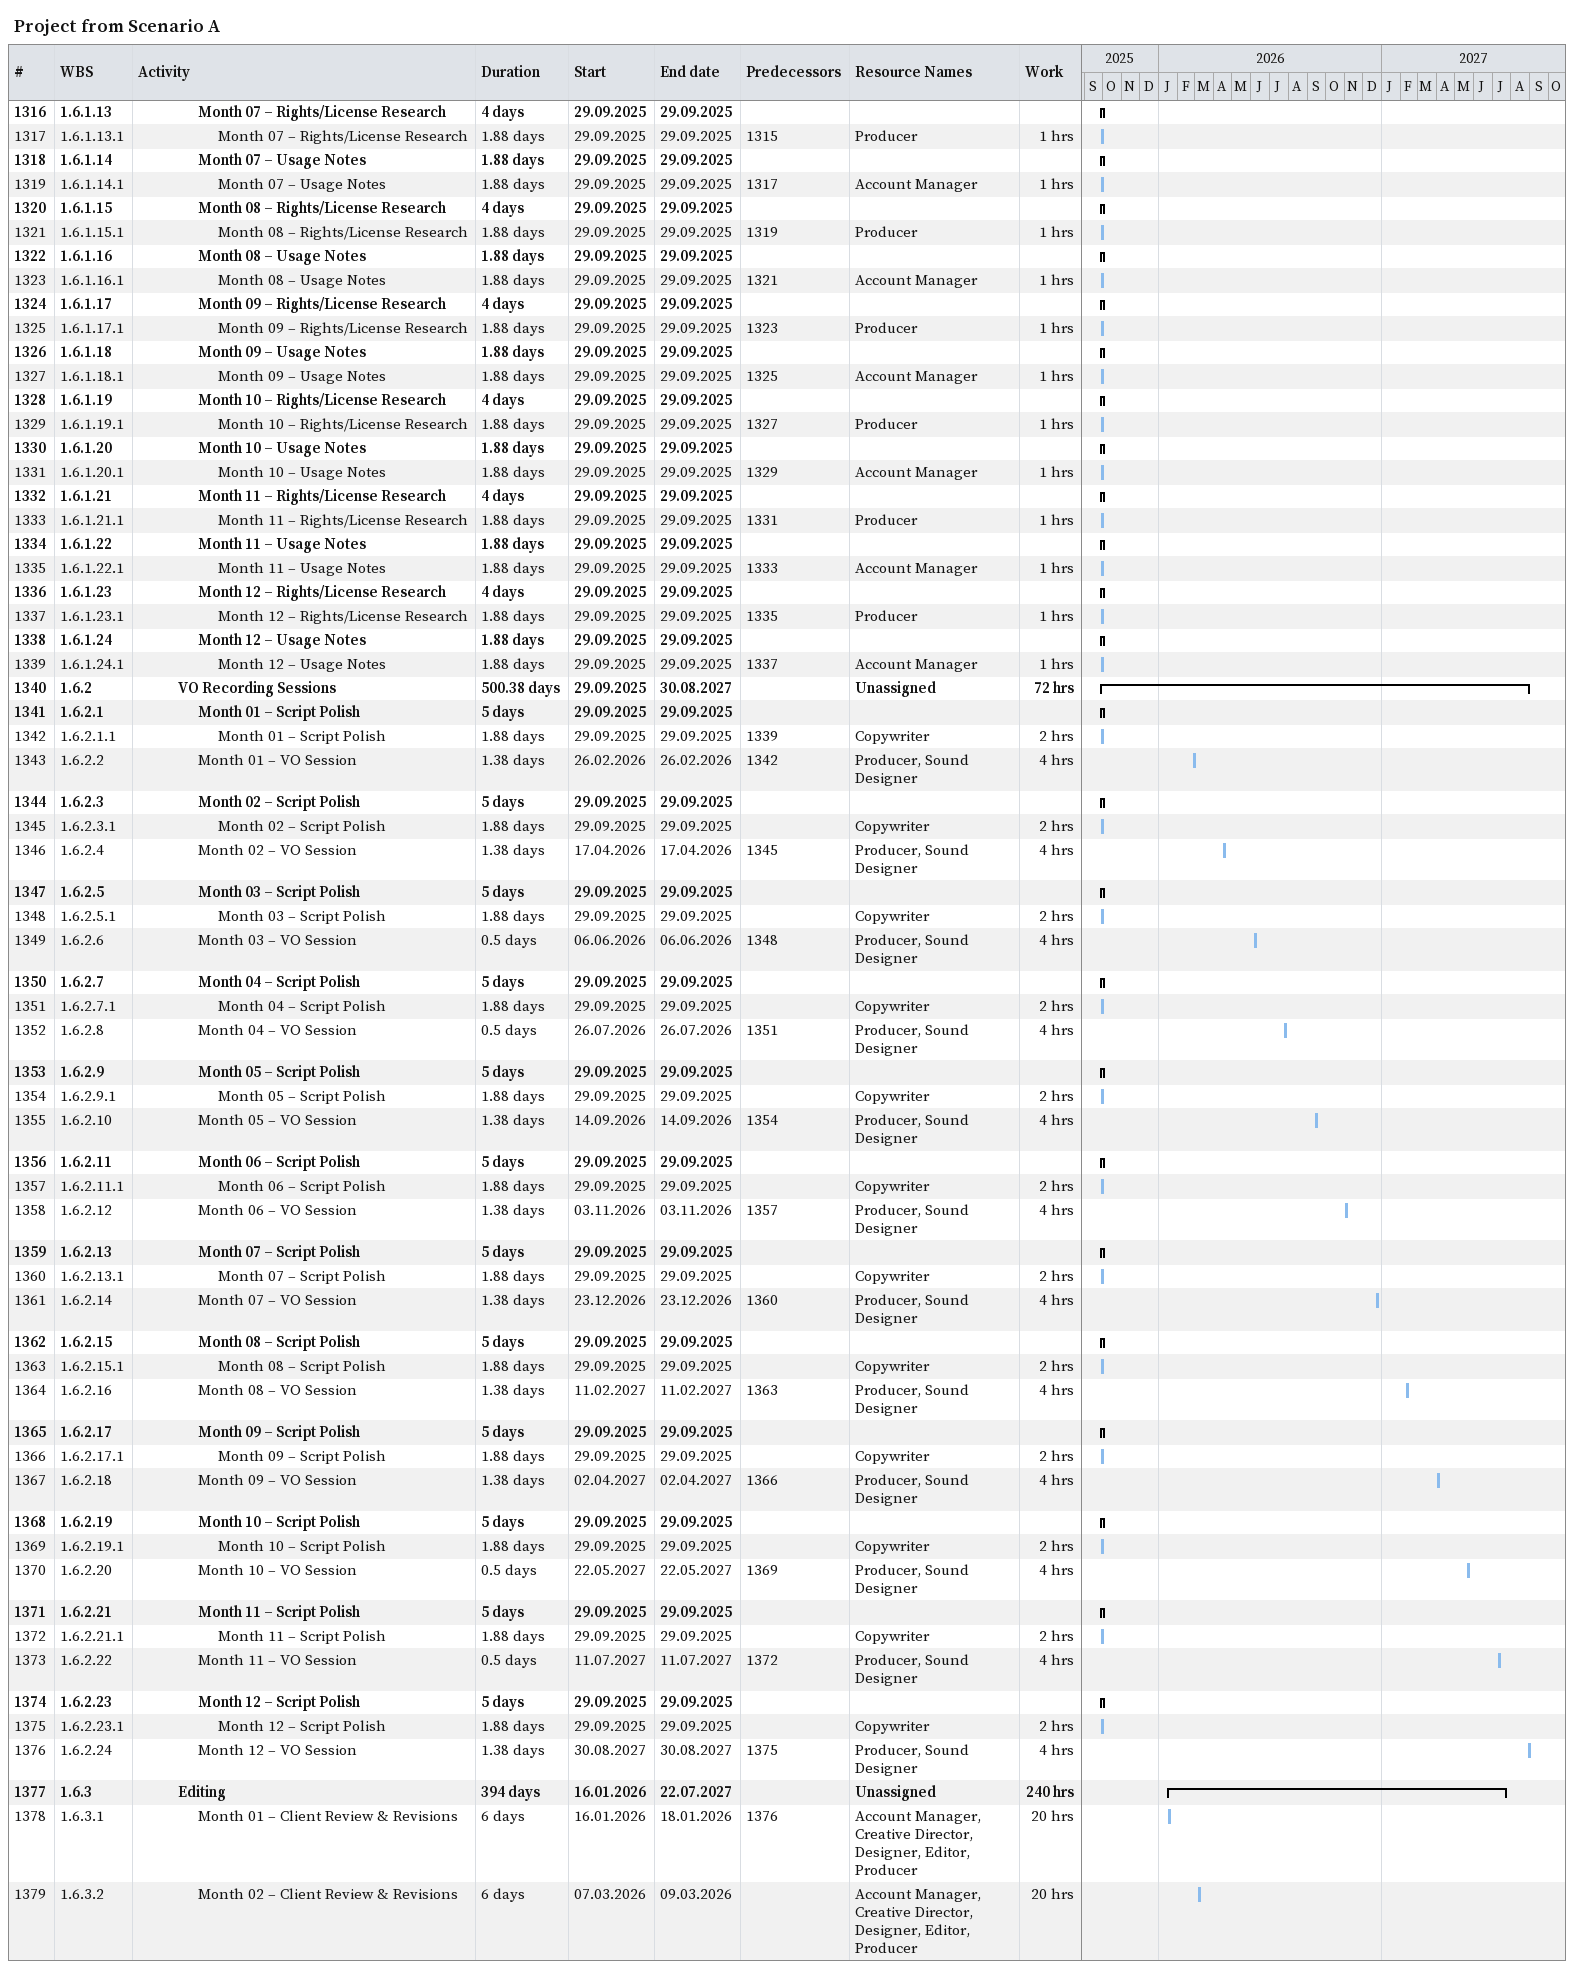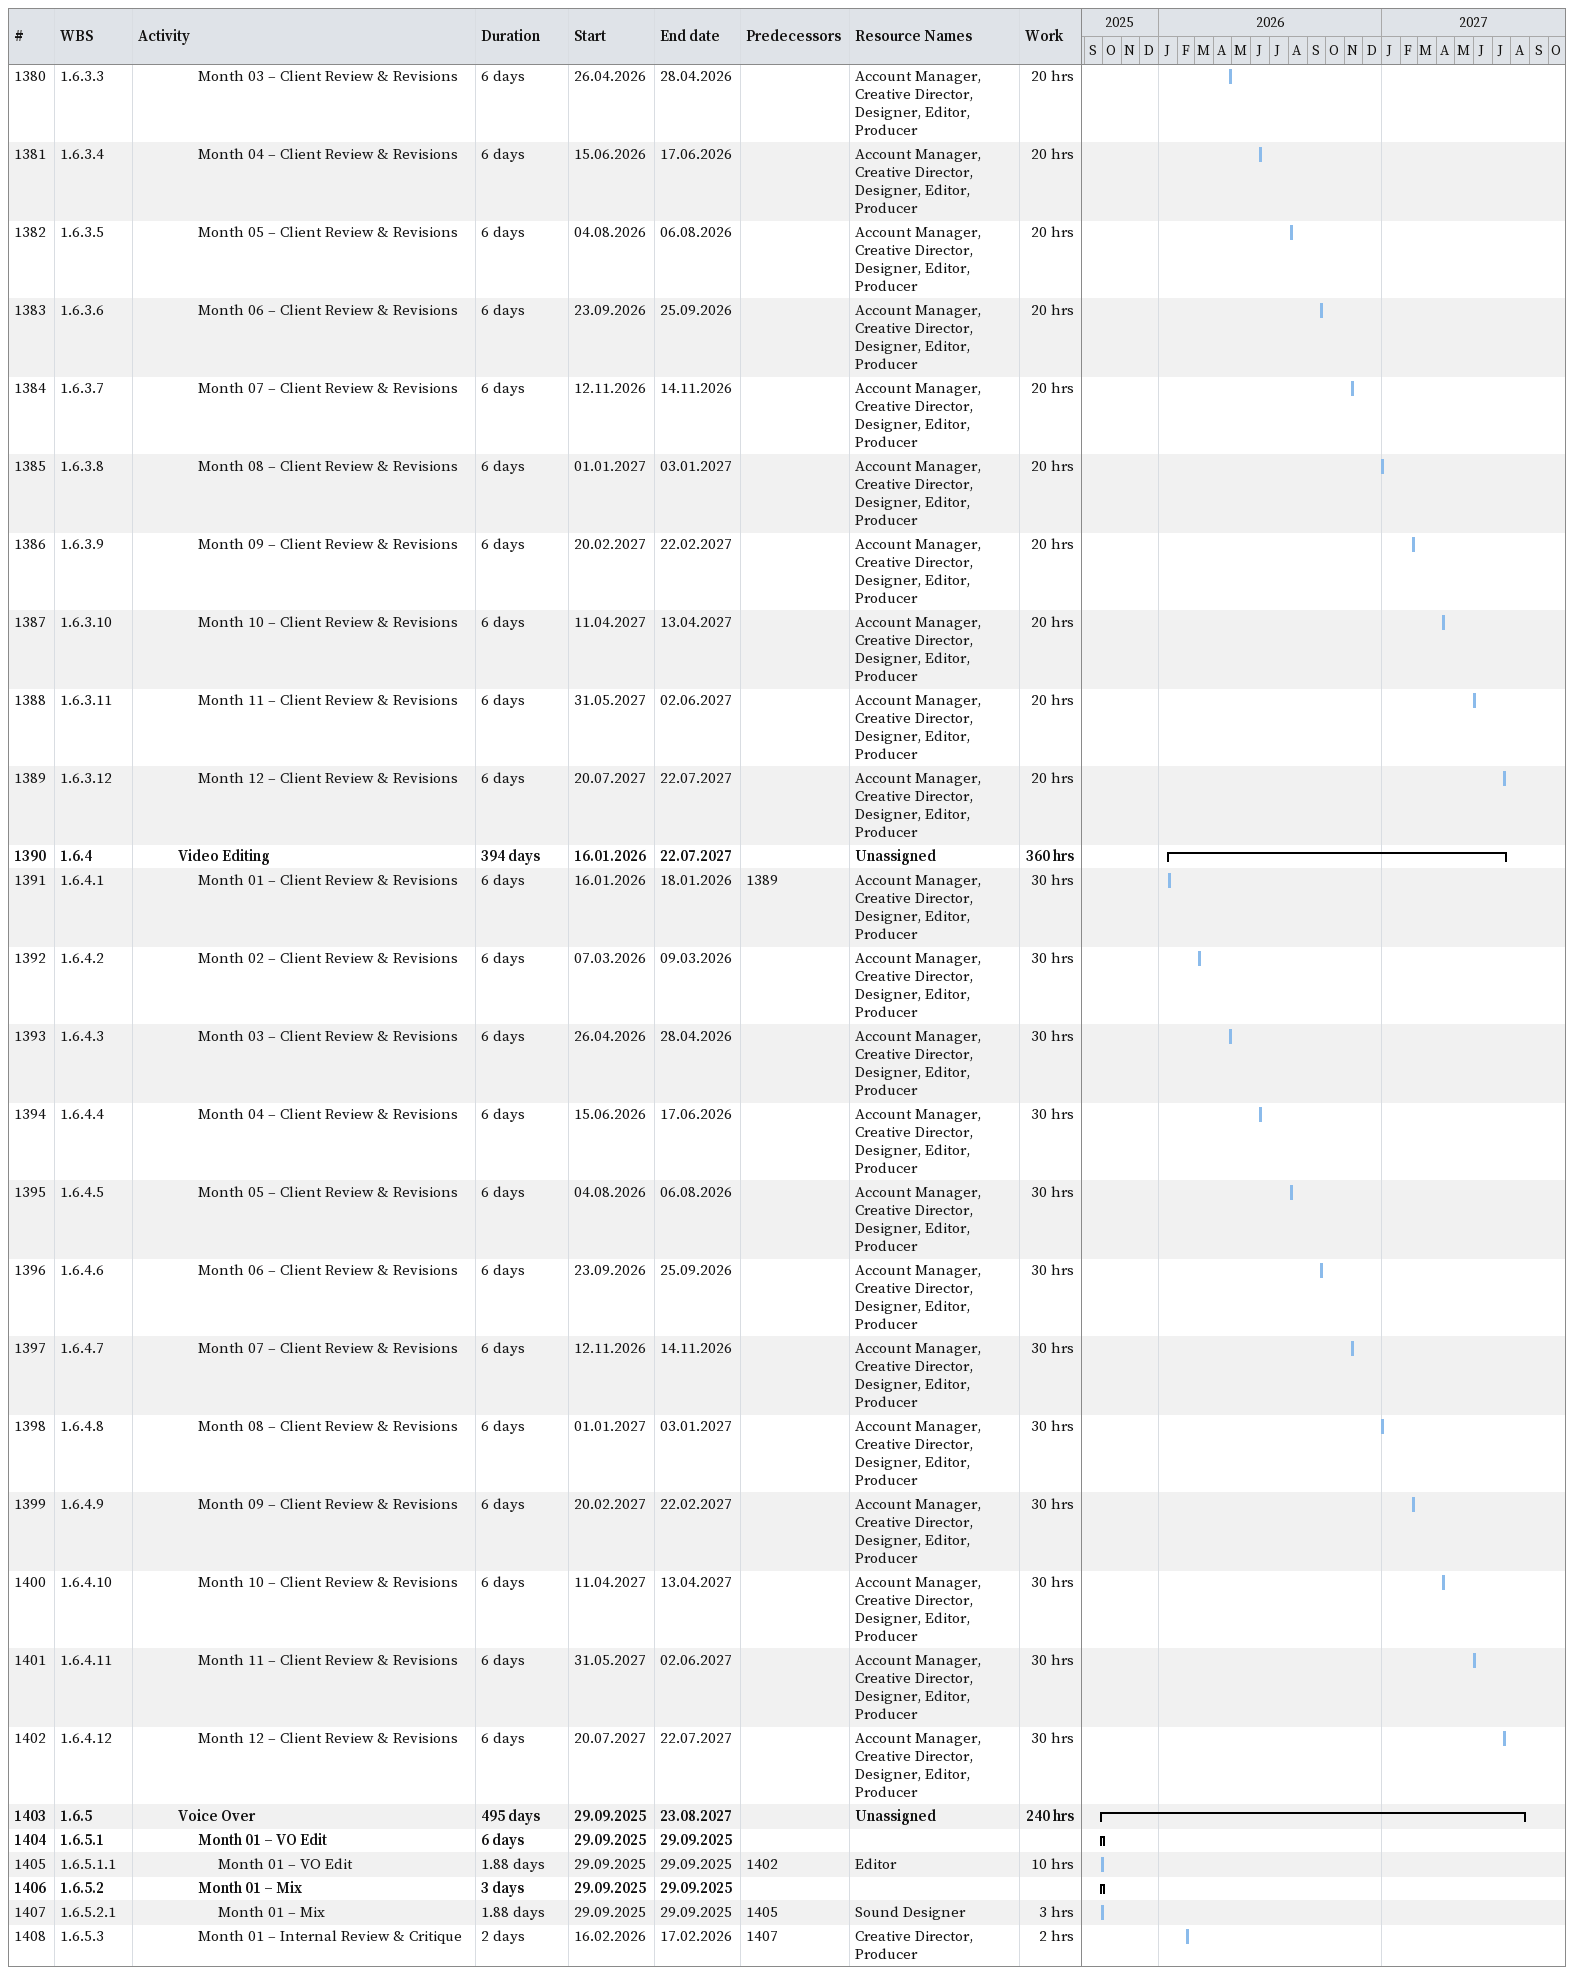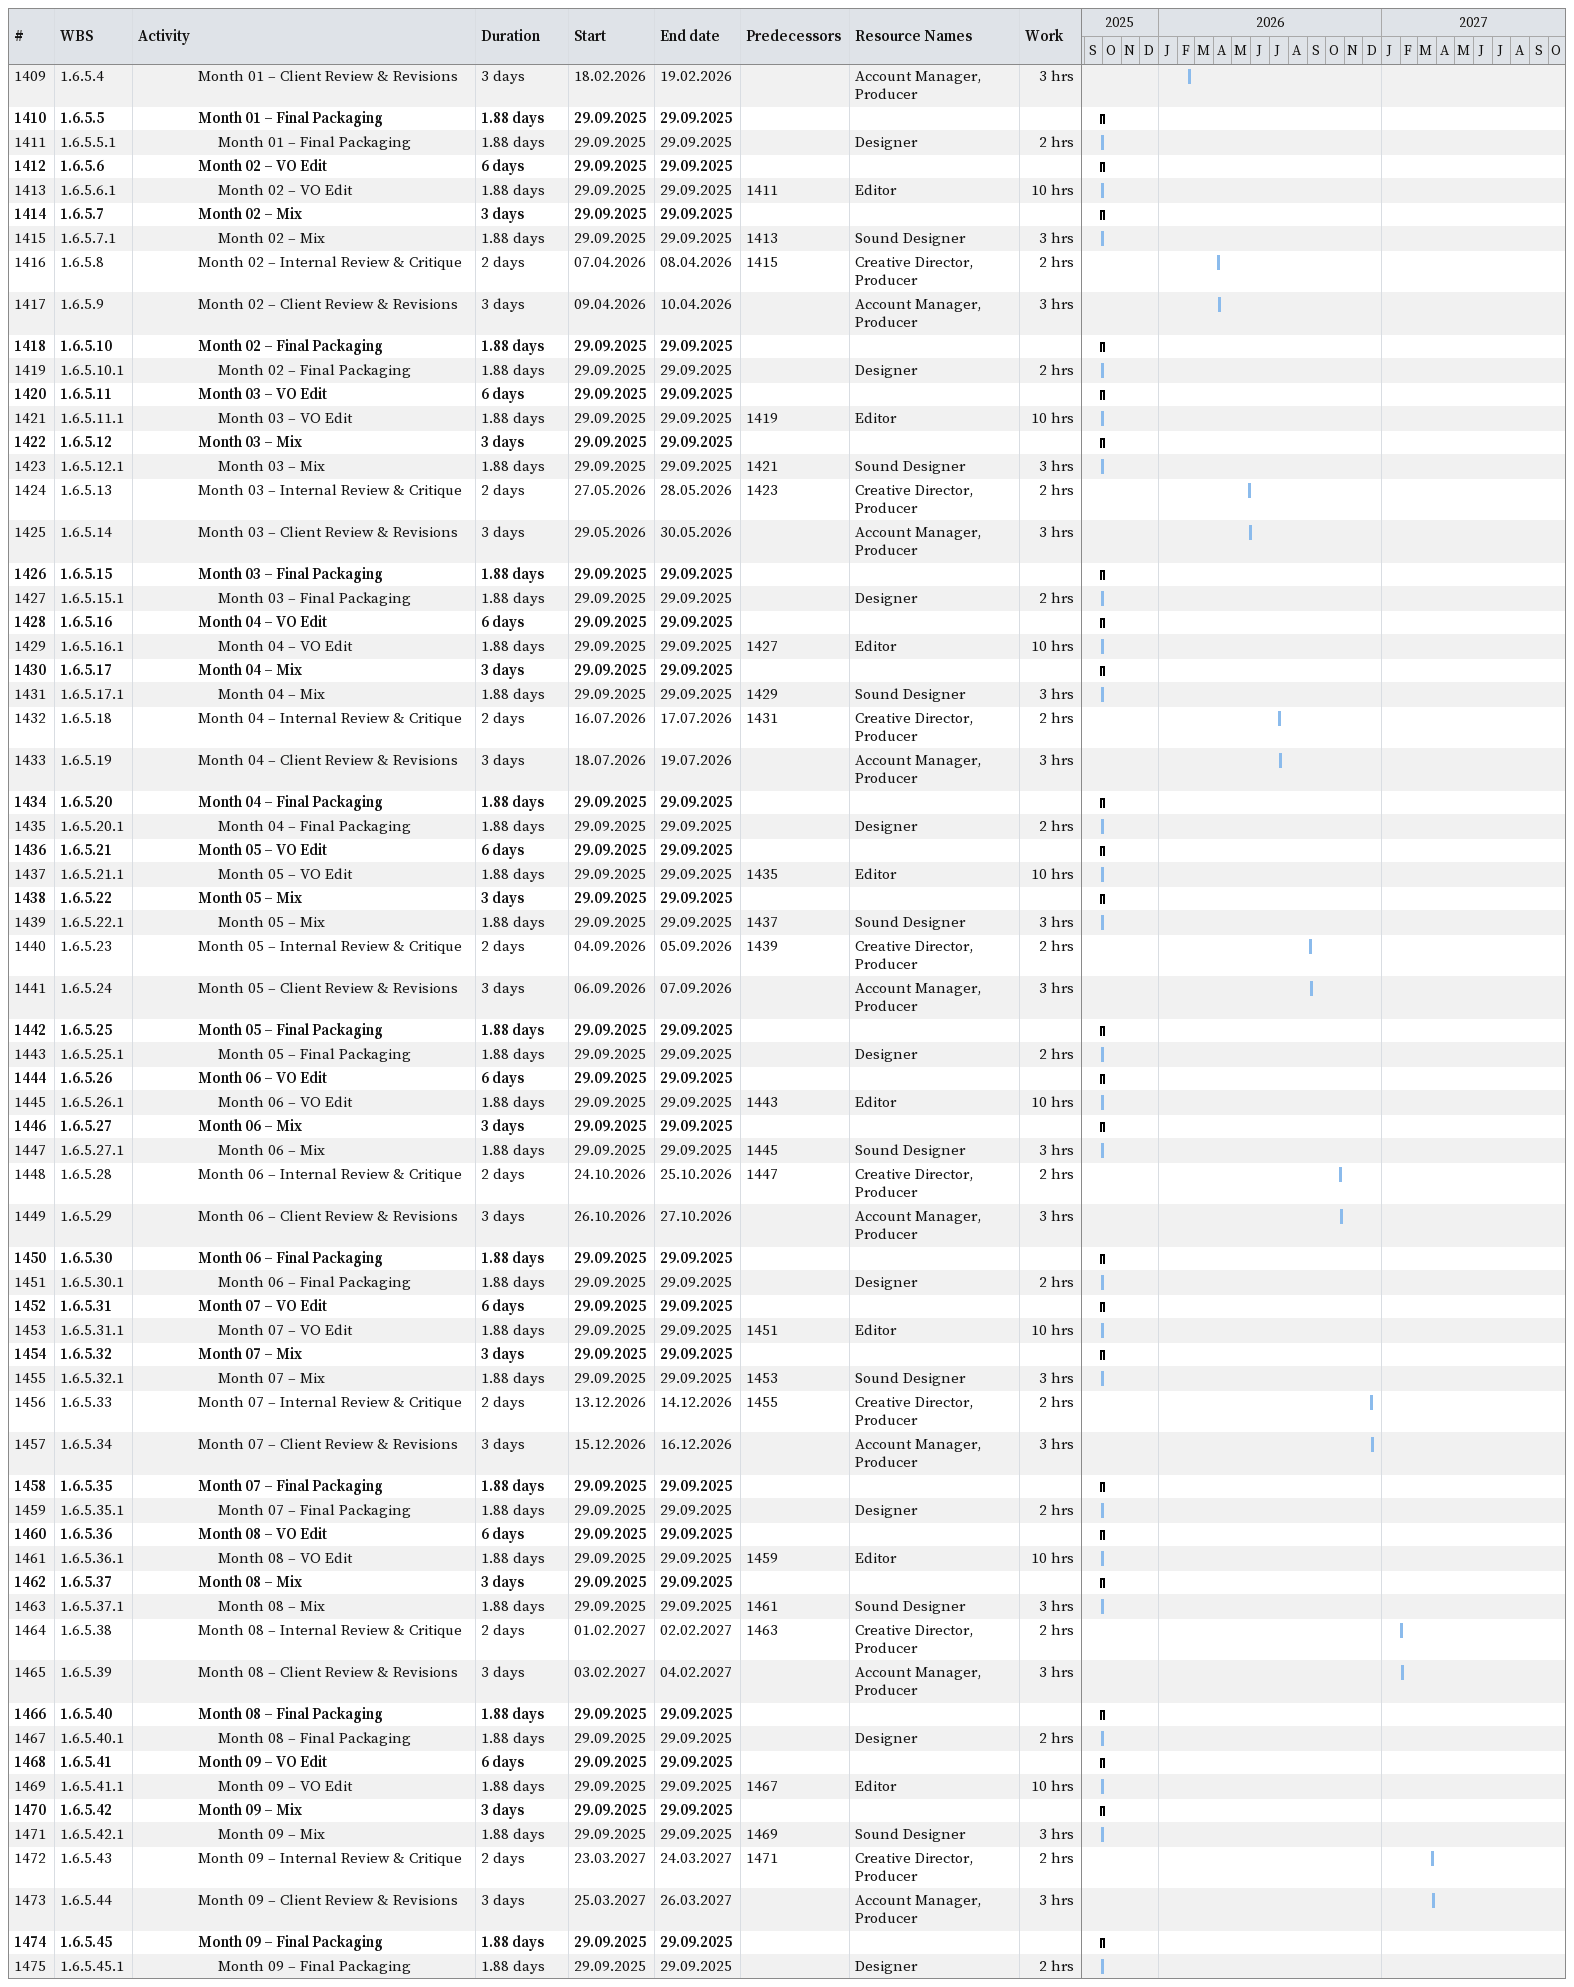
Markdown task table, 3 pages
Project from Scenario A

| ID | WBS | Task | Duration | Start | Finish | Predecessors | Resources | Work (h) |
|---|---|---|---|---|---|---|---|---|
| 1316 | 1.6.1.13 | **Month 07 – Rights/License Research** | 4d | 2025-09-29 | 2025-09-29 |  |  |  |
| 1317 | 1.6.1.13.1 | Month 07 – Rights/License Research | 1.88d | 2025-09-29 | 2025-09-29 | 1315 | Producer | 1 |
| 1318 | 1.6.1.14 | **Month 07 – Usage Notes** | 1.88d | 2025-09-29 | 2025-09-29 |  |  |  |
| 1319 | 1.6.1.14.1 | Month 07 – Usage Notes | 1.88d | 2025-09-29 | 2025-09-29 | 1317 | Account Manager | 1 |
| 1320 | 1.6.1.15 | **Month 08 – Rights/License Research** | 4d | 2025-09-29 | 2025-09-29 |  |  |  |
| 1321 | 1.6.1.15.1 | Month 08 – Rights/License Research | 1.88d | 2025-09-29 | 2025-09-29 | 1319 | Producer | 1 |
| 1322 | 1.6.1.16 | **Month 08 – Usage Notes** | 1.88d | 2025-09-29 | 2025-09-29 |  |  |  |
| 1323 | 1.6.1.16.1 | Month 08 – Usage Notes | 1.88d | 2025-09-29 | 2025-09-29 | 1321 | Account Manager | 1 |
| 1324 | 1.6.1.17 | **Month 09 – Rights/License Research** | 4d | 2025-09-29 | 2025-09-29 |  |  |  |
| 1325 | 1.6.1.17.1 | Month 09 – Rights/License Research | 1.88d | 2025-09-29 | 2025-09-29 | 1323 | Producer | 1 |
| 1326 | 1.6.1.18 | **Month 09 – Usage Notes** | 1.88d | 2025-09-29 | 2025-09-29 |  |  |  |
| 1327 | 1.6.1.18.1 | Month 09 – Usage Notes | 1.88d | 2025-09-29 | 2025-09-29 | 1325 | Account Manager | 1 |
| 1328 | 1.6.1.19 | **Month 10 – Rights/License Research** | 4d | 2025-09-29 | 2025-09-29 |  |  |  |
| 1329 | 1.6.1.19.1 | Month 10 – Rights/License Research | 1.88d | 2025-09-29 | 2025-09-29 | 1327 | Producer | 1 |
| 1330 | 1.6.1.20 | **Month 10 – Usage Notes** | 1.88d | 2025-09-29 | 2025-09-29 |  |  |  |
| 1331 | 1.6.1.20.1 | Month 10 – Usage Notes | 1.88d | 2025-09-29 | 2025-09-29 | 1329 | Account Manager | 1 |
| 1332 | 1.6.1.21 | **Month 11 – Rights/License Research** | 4d | 2025-09-29 | 2025-09-29 |  |  |  |
| 1333 | 1.6.1.21.1 | Month 11 – Rights/License Research | 1.88d | 2025-09-29 | 2025-09-29 | 1331 | Producer | 1 |
| 1334 | 1.6.1.22 | **Month 11 – Usage Notes** | 1.88d | 2025-09-29 | 2025-09-29 |  |  |  |
| 1335 | 1.6.1.22.1 | Month 11 – Usage Notes | 1.88d | 2025-09-29 | 2025-09-29 | 1333 | Account Manager | 1 |
| 1336 | 1.6.1.23 | **Month 12 – Rights/License Research** | 4d | 2025-09-29 | 2025-09-29 |  |  |  |
| 1337 | 1.6.1.23.1 | Month 12 – Rights/License Research | 1.88d | 2025-09-29 | 2025-09-29 | 1335 | Producer | 1 |
| 1338 | 1.6.1.24 | **Month 12 – Usage Notes** | 1.88d | 2025-09-29 | 2025-09-29 |  |  |  |
| 1339 | 1.6.1.24.1 | Month 12 – Usage Notes | 1.88d | 2025-09-29 | 2025-09-29 | 1337 | Account Manager | 1 |
| 1340 | 1.6.2 | **VO Recording Sessions** | 500.38d | 2025-09-29 | 2027-08-30 |  | Unassigned | 72 |
| 1341 | 1.6.2.1 | **Month 01 – Script Polish** | 5d | 2025-09-29 | 2025-09-29 |  |  |  |
| 1342 | 1.6.2.1.1 | Month 01 – Script Polish | 1.88d | 2025-09-29 | 2025-09-29 | 1339 | Copywriter | 2 |
| 1343 | 1.6.2.2 | Month 01 – VO Session | 1.38d | 2026-02-26 | 2026-02-26 | 1342 | Producer, Sound Designer | 4 |
| 1344 | 1.6.2.3 | **Month 02 – Script Polish** | 5d | 2025-09-29 | 2025-09-29 |  |  |  |
| 1345 | 1.6.2.3.1 | Month 02 – Script Polish | 1.88d | 2025-09-29 | 2025-09-29 |  | Copywriter | 2 |
| 1346 | 1.6.2.4 | Month 02 – VO Session | 1.38d | 2026-04-17 | 2026-04-17 | 1345 | Producer, Sound Designer | 4 |
| 1347 | 1.6.2.5 | **Month 03 – Script Polish** | 5d | 2025-09-29 | 2025-09-29 |  |  |  |
| 1348 | 1.6.2.5.1 | Month 03 – Script Polish | 1.88d | 2025-09-29 | 2025-09-29 |  | Copywriter | 2 |
| 1349 | 1.6.2.6 | Month 03 – VO Session | 0.5d | 2026-06-06 | 2026-06-06 | 1348 | Producer, Sound Designer | 4 |
| 1350 | 1.6.2.7 | **Month 04 – Script Polish** | 5d | 2025-09-29 | 2025-09-29 |  |  |  |
| 1351 | 1.6.2.7.1 | Month 04 – Script Polish | 1.88d | 2025-09-29 | 2025-09-29 |  | Copywriter | 2 |
| 1352 | 1.6.2.8 | Month 04 – VO Session | 0.5d | 2026-07-26 | 2026-07-26 | 1351 | Producer, Sound Designer | 4 |
| 1353 | 1.6.2.9 | **Month 05 – Script Polish** | 5d | 2025-09-29 | 2025-09-29 |  |  |  |
| 1354 | 1.6.2.9.1 | Month 05 – Script Polish | 1.88d | 2025-09-29 | 2025-09-29 |  | Copywriter | 2 |
| 1355 | 1.6.2.10 | Month 05 – VO Session | 1.38d | 2026-09-14 | 2026-09-14 | 1354 | Producer, Sound Designer | 4 |
| 1356 | 1.6.2.11 | **Month 06 – Script Polish** | 5d | 2025-09-29 | 2025-09-29 |  |  |  |
| 1357 | 1.6.2.11.1 | Month 06 – Script Polish | 1.88d | 2025-09-29 | 2025-09-29 |  | Copywriter | 2 |
| 1358 | 1.6.2.12 | Month 06 – VO Session | 1.38d | 2026-11-03 | 2026-11-03 | 1357 | Producer, Sound Designer | 4 |
| 1359 | 1.6.2.13 | **Month 07 – Script Polish** | 5d | 2025-09-29 | 2025-09-29 |  |  |  |
| 1360 | 1.6.2.13.1 | Month 07 – Script Polish | 1.88d | 2025-09-29 | 2025-09-29 |  | Copywriter | 2 |
| 1361 | 1.6.2.14 | Month 07 – VO Session | 1.38d | 2026-12-23 | 2026-12-23 | 1360 | Producer, Sound Designer | 4 |
| 1362 | 1.6.2.15 | **Month 08 – Script Polish** | 5d | 2025-09-29 | 2025-09-29 |  |  |  |
| 1363 | 1.6.2.15.1 | Month 08 – Script Polish | 1.88d | 2025-09-29 | 2025-09-29 |  | Copywriter | 2 |
| 1364 | 1.6.2.16 | Month 08 – VO Session | 1.38d | 2027-02-11 | 2027-02-11 | 1363 | Producer, Sound Designer | 4 |
| 1365 | 1.6.2.17 | **Month 09 – Script Polish** | 5d | 2025-09-29 | 2025-09-29 |  |  |  |
| 1366 | 1.6.2.17.1 | Month 09 – Script Polish | 1.88d | 2025-09-29 | 2025-09-29 |  | Copywriter | 2 |
| 1367 | 1.6.2.18 | Month 09 – VO Session | 1.38d | 2027-04-02 | 2027-04-02 | 1366 | Producer, Sound Designer | 4 |
| 1368 | 1.6.2.19 | **Month 10 – Script Polish** | 5d | 2025-09-29 | 2025-09-29 |  |  |  |
| 1369 | 1.6.2.19.1 | Month 10 – Script Polish | 1.88d | 2025-09-29 | 2025-09-29 |  | Copywriter | 2 |
| 1370 | 1.6.2.20 | Month 10 – VO Session | 0.5d | 2027-05-22 | 2027-05-22 | 1369 | Producer, Sound Designer | 4 |
| 1371 | 1.6.2.21 | **Month 11 – Script Polish** | 5d | 2025-09-29 | 2025-09-29 |  |  |  |
| 1372 | 1.6.2.21.1 | Month 11 – Script Polish | 1.88d | 2025-09-29 | 2025-09-29 |  | Copywriter | 2 |
| 1373 | 1.6.2.22 | Month 11 – VO Session | 0.5d | 2027-07-11 | 2027-07-11 | 1372 | Producer, Sound Designer | 4 |
| 1374 | 1.6.2.23 | **Month 12 – Script Polish** | 5d | 2025-09-29 | 2025-09-29 |  |  |  |
| 1375 | 1.6.2.23.1 | Month 12 – Script Polish | 1.88d | 2025-09-29 | 2025-09-29 |  | Copywriter | 2 |
| 1376 | 1.6.2.24 | Month 12 – VO Session | 1.38d | 2027-08-30 | 2027-08-30 | 1375 | Producer, Sound Designer | 4 |
| 1377 | 1.6.3 | **Editing** | 394d | 2026-01-16 | 2027-07-22 |  | Unassigned | 240 |
| 1378 | 1.6.3.1 | Month 01 – Client Review & Revisions | 6d | 2026-01-16 | 2026-01-18 | 1376 | Account Manager, Creative Director, Designer, Editor, Producer | 20 |
| 1379 | 1.6.3.2 | Month 02 – Client Review & Revisions | 6d | 2026-03-07 | 2026-03-09 |  | Account Manager, Creative Director, Designer, Editor, Producer | 20 |
| 1380 | 1.6.3.3 | Month 03 – Client Review & Revisions | 6d | 2026-04-26 | 2026-04-28 |  | Account Manager, Creative Director, Designer, Editor, Producer | 20 |
| 1381 | 1.6.3.4 | Month 04 – Client Review & Revisions | 6d | 2026-06-15 | 2026-06-17 |  | Account Manager, Creative Director, Designer, Editor, Producer | 20 |
| 1382 | 1.6.3.5 | Month 05 – Client Review & Revisions | 6d | 2026-08-04 | 2026-08-06 |  | Account Manager, Creative Director, Designer, Editor, Producer | 20 |
| 1383 | 1.6.3.6 | Month 06 – Client Review & Revisions | 6d | 2026-09-23 | 2026-09-25 |  | Account Manager, Creative Director, Designer, Editor, Producer | 20 |
| 1384 | 1.6.3.7 | Month 07 – Client Review & Revisions | 6d | 2026-11-12 | 2026-11-14 |  | Account Manager, Creative Director, Designer, Editor, Producer | 20 |
| 1385 | 1.6.3.8 | Month 08 – Client Review & Revisions | 6d | 2027-01-01 | 2027-01-03 |  | Account Manager, Creative Director, Designer, Editor, Producer | 20 |
| 1386 | 1.6.3.9 | Month 09 – Client Review & Revisions | 6d | 2027-02-20 | 2027-02-22 |  | Account Manager, Creative Director, Designer, Editor, Producer | 20 |
| 1387 | 1.6.3.10 | Month 10 – Client Review & Revisions | 6d | 2027-04-11 | 2027-04-13 |  | Account Manager, Creative Director, Designer, Editor, Producer | 20 |
| 1388 | 1.6.3.11 | Month 11 – Client Review & Revisions | 6d | 2027-05-31 | 2027-06-02 |  | Account Manager, Creative Director, Designer, Editor, Producer | 20 |
| 1389 | 1.6.3.12 | Month 12 – Client Review & Revisions | 6d | 2027-07-20 | 2027-07-22 |  | Account Manager, Creative Director, Designer, Editor, Producer | 20 |
| 1390 | 1.6.4 | **Video Editing** | 394d | 2026-01-16 | 2027-07-22 |  | Unassigned | 360 |
| 1391 | 1.6.4.1 | Month 01 – Client Review & Revisions | 6d | 2026-01-16 | 2026-01-18 | 1389 | Account Manager, Creative Director, Designer, Editor, Producer | 30 |
| 1392 | 1.6.4.2 | Month 02 – Client Review & Revisions | 6d | 2026-03-07 | 2026-03-09 |  | Account Manager, Creative Director, Designer, Editor, Producer | 30 |
| 1393 | 1.6.4.3 | Month 03 – Client Review & Revisions | 6d | 2026-04-26 | 2026-04-28 |  | Account Manager, Creative Director, Designer, Editor, Producer | 30 |
| 1394 | 1.6.4.4 | Month 04 – Client Review & Revisions | 6d | 2026-06-15 | 2026-06-17 |  | Account Manager, Creative Director, Designer, Editor, Producer | 30 |
| 1395 | 1.6.4.5 | Month 05 – Client Review & Revisions | 6d | 2026-08-04 | 2026-08-06 |  | Account Manager, Creative Director, Designer, Editor, Producer | 30 |
| 1396 | 1.6.4.6 | Month 06 – Client Review & Revisions | 6d | 2026-09-23 | 2026-09-25 |  | Account Manager, Creative Director, Designer, Editor, Producer | 30 |
| 1397 | 1.6.4.7 | Month 07 – Client Review & Revisions | 6d | 2026-11-12 | 2026-11-14 |  | Account Manager, Creative Director, Designer, Editor, Producer | 30 |
| 1398 | 1.6.4.8 | Month 08 – Client Review & Revisions | 6d | 2027-01-01 | 2027-01-03 |  | Account Manager, Creative Director, Designer, Editor, Producer | 30 |
| 1399 | 1.6.4.9 | Month 09 – Client Review & Revisions | 6d | 2027-02-20 | 2027-02-22 |  | Account Manager, Creative Director, Designer, Editor, Producer | 30 |
| 1400 | 1.6.4.10 | Month 10 – Client Review & Revisions | 6d | 2027-04-11 | 2027-04-13 |  | Account Manager, Creative Director, Designer, Editor, Producer | 30 |
| 1401 | 1.6.4.11 | Month 11 – Client Review & Revisions | 6d | 2027-05-31 | 2027-06-02 |  | Account Manager, Creative Director, Designer, Editor, Producer | 30 |
| 1402 | 1.6.4.12 | Month 12 – Client Review & Revisions | 6d | 2027-07-20 | 2027-07-22 |  | Account Manager, Creative Director, Designer, Editor, Producer | 30 |
| 1403 | 1.6.5 | **Voice Over** | 495d | 2025-09-29 | 2027-08-23 |  | Unassigned | 240 |
| 1404 | 1.6.5.1 | **Month 01 – VO Edit** | 6d | 2025-09-29 | 2025-09-29 |  |  |  |
| 1405 | 1.6.5.1.1 | Month 01 – VO Edit | 1.88d | 2025-09-29 | 2025-09-29 | 1402 | Editor | 10 |
| 1406 | 1.6.5.2 | **Month 01 – Mix** | 3d | 2025-09-29 | 2025-09-29 |  |  |  |
| 1407 | 1.6.5.2.1 | Month 01 – Mix | 1.88d | 2025-09-29 | 2025-09-29 | 1405 | Sound Designer | 3 |
| 1408 | 1.6.5.3 | Month 01 – Internal Review & Critique | 2d | 2026-02-16 | 2026-02-17 | 1407 | Creative Director, Producer | 2 |
| 1409 | 1.6.5.4 | Month 01 – Client Review & Revisions | 3d | 2026-02-18 | 2026-02-19 |  | Account Manager, Producer | 3 |
| 1410 | 1.6.5.5 | **Month 01 – Final Packaging** | 1.88d | 2025-09-29 | 2025-09-29 |  |  |  |
| 1411 | 1.6.5.5.1 | Month 01 – Final Packaging | 1.88d | 2025-09-29 | 2025-09-29 |  | Designer | 2 |
| 1412 | 1.6.5.6 | **Month 02 – VO Edit** | 6d | 2025-09-29 | 2025-09-29 |  |  |  |
| 1413 | 1.6.5.6.1 | Month 02 – VO Edit | 1.88d | 2025-09-29 | 2025-09-29 | 1411 | Editor | 10 |
| 1414 | 1.6.5.7 | **Month 02 – Mix** | 3d | 2025-09-29 | 2025-09-29 |  |  |  |
| 1415 | 1.6.5.7.1 | Month 02 – Mix | 1.88d | 2025-09-29 | 2025-09-29 | 1413 | Sound Designer | 3 |
| 1416 | 1.6.5.8 | Month 02 – Internal Review & Critique | 2d | 2026-04-07 | 2026-04-08 | 1415 | Creative Director, Producer | 2 |
| 1417 | 1.6.5.9 | Month 02 – Client Review & Revisions | 3d | 2026-04-09 | 2026-04-10 |  | Account Manager, Producer | 3 |
| 1418 | 1.6.5.10 | **Month 02 – Final Packaging** | 1.88d | 2025-09-29 | 2025-09-29 |  |  |  |
| 1419 | 1.6.5.10.1 | Month 02 – Final Packaging | 1.88d | 2025-09-29 | 2025-09-29 |  | Designer | 2 |
| 1420 | 1.6.5.11 | **Month 03 – VO Edit** | 6d | 2025-09-29 | 2025-09-29 |  |  |  |
| 1421 | 1.6.5.11.1 | Month 03 – VO Edit | 1.88d | 2025-09-29 | 2025-09-29 | 1419 | Editor | 10 |
| 1422 | 1.6.5.12 | **Month 03 – Mix** | 3d | 2025-09-29 | 2025-09-29 |  |  |  |
| 1423 | 1.6.5.12.1 | Month 03 – Mix | 1.88d | 2025-09-29 | 2025-09-29 | 1421 | Sound Designer | 3 |
| 1424 | 1.6.5.13 | Month 03 – Internal Review & Critique | 2d | 2026-05-27 | 2026-05-28 | 1423 | Creative Director, Producer | 2 |
| 1425 | 1.6.5.14 | Month 03 – Client Review & Revisions | 3d | 2026-05-29 | 2026-05-30 |  | Account Manager, Producer | 3 |
| 1426 | 1.6.5.15 | **Month 03 – Final Packaging** | 1.88d | 2025-09-29 | 2025-09-29 |  |  |  |
| 1427 | 1.6.5.15.1 | Month 03 – Final Packaging | 1.88d | 2025-09-29 | 2025-09-29 |  | Designer | 2 |
| 1428 | 1.6.5.16 | **Month 04 – VO Edit** | 6d | 2025-09-29 | 2025-09-29 |  |  |  |
| 1429 | 1.6.5.16.1 | Month 04 – VO Edit | 1.88d | 2025-09-29 | 2025-09-29 | 1427 | Editor | 10 |
| 1430 | 1.6.5.17 | **Month 04 – Mix** | 3d | 2025-09-29 | 2025-09-29 |  |  |  |
| 1431 | 1.6.5.17.1 | Month 04 – Mix | 1.88d | 2025-09-29 | 2025-09-29 | 1429 | Sound Designer | 3 |
| 1432 | 1.6.5.18 | Month 04 – Internal Review & Critique | 2d | 2026-07-16 | 2026-07-17 | 1431 | Creative Director, Producer | 2 |
| 1433 | 1.6.5.19 | Month 04 – Client Review & Revisions | 3d | 2026-07-18 | 2026-07-19 |  | Account Manager, Producer | 3 |
| 1434 | 1.6.5.20 | **Month 04 – Final Packaging** | 1.88d | 2025-09-29 | 2025-09-29 |  |  |  |
| 1435 | 1.6.5.20.1 | Month 04 – Final Packaging | 1.88d | 2025-09-29 | 2025-09-29 |  | Designer | 2 |
| 1436 | 1.6.5.21 | **Month 05 – VO Edit** | 6d | 2025-09-29 | 2025-09-29 |  |  |  |
| 1437 | 1.6.5.21.1 | Month 05 – VO Edit | 1.88d | 2025-09-29 | 2025-09-29 | 1435 | Editor | 10 |
| 1438 | 1.6.5.22 | **Month 05 – Mix** | 3d | 2025-09-29 | 2025-09-29 |  |  |  |
| 1439 | 1.6.5.22.1 | Month 05 – Mix | 1.88d | 2025-09-29 | 2025-09-29 | 1437 | Sound Designer | 3 |
| 1440 | 1.6.5.23 | Month 05 – Internal Review & Critique | 2d | 2026-09-04 | 2026-09-05 | 1439 | Creative Director, Producer | 2 |
| 1441 | 1.6.5.24 | Month 05 – Client Review & Revisions | 3d | 2026-09-06 | 2026-09-07 |  | Account Manager, Producer | 3 |
| 1442 | 1.6.5.25 | **Month 05 – Final Packaging** | 1.88d | 2025-09-29 | 2025-09-29 |  |  |  |
| 1443 | 1.6.5.25.1 | Month 05 – Final Packaging | 1.88d | 2025-09-29 | 2025-09-29 |  | Designer | 2 |
| 1444 | 1.6.5.26 | **Month 06 – VO Edit** | 6d | 2025-09-29 | 2025-09-29 |  |  |  |
| 1445 | 1.6.5.26.1 | Month 06 – VO Edit | 1.88d | 2025-09-29 | 2025-09-29 | 1443 | Editor | 10 |
| 1446 | 1.6.5.27 | **Month 06 – Mix** | 3d | 2025-09-29 | 2025-09-29 |  |  |  |
| 1447 | 1.6.5.27.1 | Month 06 – Mix | 1.88d | 2025-09-29 | 2025-09-29 | 1445 | Sound Designer | 3 |
| 1448 | 1.6.5.28 | Month 06 – Internal Review & Critique | 2d | 2026-10-24 | 2026-10-25 | 1447 | Creative Director, Producer | 2 |
| 1449 | 1.6.5.29 | Month 06 – Client Review & Revisions | 3d | 2026-10-26 | 2026-10-27 |  | Account Manager, Producer | 3 |
| 1450 | 1.6.5.30 | **Month 06 – Final Packaging** | 1.88d | 2025-09-29 | 2025-09-29 |  |  |  |
| 1451 | 1.6.5.30.1 | Month 06 – Final Packaging | 1.88d | 2025-09-29 | 2025-09-29 |  | Designer | 2 |
| 1452 | 1.6.5.31 | **Month 07 – VO Edit** | 6d | 2025-09-29 | 2025-09-29 |  |  |  |
| 1453 | 1.6.5.31.1 | Month 07 – VO Edit | 1.88d | 2025-09-29 | 2025-09-29 | 1451 | Editor | 10 |
| 1454 | 1.6.5.32 | **Month 07 – Mix** | 3d | 2025-09-29 | 2025-09-29 |  |  |  |
| 1455 | 1.6.5.32.1 | Month 07 – Mix | 1.88d | 2025-09-29 | 2025-09-29 | 1453 | Sound Designer | 3 |
| 1456 | 1.6.5.33 | Month 07 – Internal Review & Critique | 2d | 2026-12-13 | 2026-12-14 | 1455 | Creative Director, Producer | 2 |
| 1457 | 1.6.5.34 | Month 07 – Client Review & Revisions | 3d | 2026-12-15 | 2026-12-16 |  | Account Manager, Producer | 3 |
| 1458 | 1.6.5.35 | **Month 07 – Final Packaging** | 1.88d | 2025-09-29 | 2025-09-29 |  |  |  |
| 1459 | 1.6.5.35.1 | Month 07 – Final Packaging | 1.88d | 2025-09-29 | 2025-09-29 |  | Designer | 2 |
| 1460 | 1.6.5.36 | **Month 08 – VO Edit** | 6d | 2025-09-29 | 2025-09-29 |  |  |  |
| 1461 | 1.6.5.36.1 | Month 08 – VO Edit | 1.88d | 2025-09-29 | 2025-09-29 | 1459 | Editor | 10 |
| 1462 | 1.6.5.37 | **Month 08 – Mix** | 3d | 2025-09-29 | 2025-09-29 |  |  |  |
| 1463 | 1.6.5.37.1 | Month 08 – Mix | 1.88d | 2025-09-29 | 2025-09-29 | 1461 | Sound Designer | 3 |
| 1464 | 1.6.5.38 | Month 08 – Internal Review & Critique | 2d | 2027-02-01 | 2027-02-02 | 1463 | Creative Director, Producer | 2 |
| 1465 | 1.6.5.39 | Month 08 – Client Review & Revisions | 3d | 2027-02-03 | 2027-02-04 |  | Account Manager, Producer | 3 |
| 1466 | 1.6.5.40 | **Month 08 – Final Packaging** | 1.88d | 2025-09-29 | 2025-09-29 |  |  |  |
| 1467 | 1.6.5.40.1 | Month 08 – Final Packaging | 1.88d | 2025-09-29 | 2025-09-29 |  | Designer | 2 |
| 1468 | 1.6.5.41 | **Month 09 – VO Edit** | 6d | 2025-09-29 | 2025-09-29 |  |  |  |
| 1469 | 1.6.5.41.1 | Month 09 – VO Edit | 1.88d | 2025-09-29 | 2025-09-29 | 1467 | Editor | 10 |
| 1470 | 1.6.5.42 | **Month 09 – Mix** | 3d | 2025-09-29 | 2025-09-29 |  |  |  |
| 1471 | 1.6.5.42.1 | Month 09 – Mix | 1.88d | 2025-09-29 | 2025-09-29 | 1469 | Sound Designer | 3 |
| 1472 | 1.6.5.43 | Month 09 – Internal Review & Critique | 2d | 2027-03-23 | 2027-03-24 | 1471 | Creative Director, Producer | 2 |
| 1473 | 1.6.5.44 | Month 09 – Client Review & Revisions | 3d | 2027-03-25 | 2027-03-26 |  | Account Manager, Producer | 3 |
| 1474 | 1.6.5.45 | **Month 09 – Final Packaging** | 1.88d | 2025-09-29 | 2025-09-29 |  |  |  |
| 1475 | 1.6.5.45.1 | Month 09 – Final Packaging | 1.88d | 2025-09-29 | 2025-09-29 |  | Designer | 2 |
